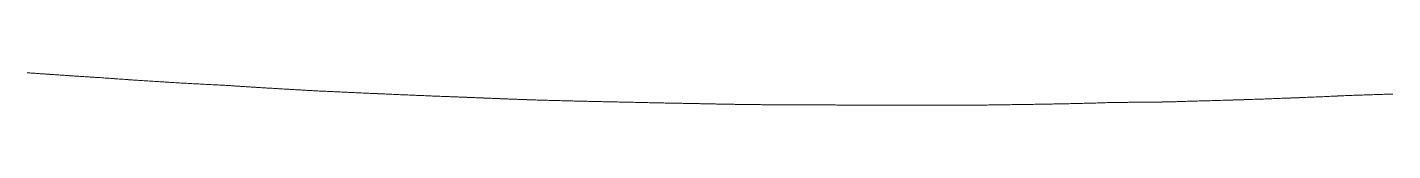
# Model space of a CAD drawing. Header units: millimetres. Extents: x 8533 to 164433, y 5768 to 115327.
# Drawn here: x 57079.81 to 57113.38, y 107637.55 to 107638.34 of the extents above; entities that cross this region are included whole.
import ezdxf

# ---------------------------------------------------------------- set-up
doc = ezdxf.new("R2010")
doc.units = ezdxf.units.MM
doc.header["$LTSCALE"] = 250
doc.layers.add('06_G-ENP_심볼', color=3, linetype='Continuous')
doc.layers.add('G-ENP', color=1, linetype='Continuous')

# ---------------------------------------------------------------- blocks, each defined once
blk = doc.blocks.new('zw$82BC')
at = {"layer": 'G-ENP', "color": 8, "lineweight": 0}
for p, q in [((17.35589455130106, 90.44380846220895), (17.35435707387053, 90.44383953518434)), ((17.41350687606241, 90.4433439566057), (17.41497916204163, 90.4433439566057)), ((17.41503441819681, 90.4433439566057), (17.41356213883917, 90.4433439566057)), ((17.41497916204163, 90.4433439566057), (17.41645119855305, 90.4433439566057)), ((17.41650644238912, 90.4433439566057), (17.41503441819681, 90.4433439566057)), ((17.41645119855305, 90.4433439566057), (17.41792283379949, 90.4433439566057)), ((17.41797805961905, 90.4433439566057), (17.41650644238912, 90.4433439566057)), ((17.41792283379949, 90.4433439566057), (17.41939391598403, 90.4433439566057)), ((17.41944911808964, 90.4433439566057), (17.41797805961905, 90.4433439566057)), ((17.41939391598403, 90.4433439566057), (17.42086429330972, 90.4433439566057)), ((17.42091946600381, 90.4433439566057), (17.41944911808964, 90.4433439566057)), ((17.42086429330972, 90.4433439566057), (17.42233381397956, 90.4433439566057)), ((17.42238895156471, 90.4433439566057), (17.42091946600381, 90.4433439566057)), ((17.42233381397956, 90.4433439566057), (17.42380232619662, 90.4433439566057)), ((17.4238574229753, 90.4433439566057), (17.42238895156471, 90.4433439566057)), ((17.42380232619662, 90.4433439566057), (17.42526967816396, 90.4433439566057)), ((17.42532472843875, 90.4433439566057), (17.4238574229753, 90.4433439566057)), ((17.42526967816396, 90.4433439566057), (17.42673571808452, 90.4433439566057)), ((17.42679071615784, 90.4433439566057), (17.42532472843875, 90.4433439566057)), ((17.42673571808452, 90.4433439566057), (17.42820029416124, 90.4433439566057)), ((17.42825523433579, 90.4433439566057), (17.42679071615784, 90.4433439566057)), ((17.42820029416124, 90.4433439566057), (17.42966325459737, 90.4433439566057)), ((17.42971813117556, 90.4433439566057), (17.42825523433579, 90.4433439566057)), ((17.42966325459737, 90.4433439566057), (17.43112444759585, 90.4433439566057)), ((17.43117925488026, 90.4433439566057), (17.42971813117556, 90.4433439566057)), ((17.43112444759585, 90.4433439566057), (17.43258372135962, 90.4433439566057)), ((17.43263845365279, 90.4433439566057), (17.43117925488026, 90.4433439566057)), ((17.43258372135962, 90.4433439566057), (17.4340409240918, 90.4433439566057)), ((17.43409557569619, 90.4433439566057), (17.43263845365279, 90.4433439566057)), ((17.4340409240918, 90.4433439566057), (17.4354959039954, 90.4433439566057)), ((17.4355504692136, 90.4433439566057), (17.43409557569619, 90.4433439566057)), ((17.4354959039954, 90.4433439566057), (17.43694850927342, 90.4433439566057)), ((17.437002982408, 90.4433439566057), (17.4355504692136, 90.4433439566057)), ((17.43694850927342, 90.4433439566057), (17.43839858812903, 90.4433439566057)), ((17.43845296348231, 90.4433439566057), (17.437002982408, 90.4433439566057))]:
    blk.add_line(p, q, dxfattribs=at)
for centre, radius, start, end in [((17.32790265724095, 92.97321006423084), 2.526366826520539, 265.8734442989413, 265.9106508739929), ((17.32751821390526, 92.96785630452683), 2.520999281585157, 265.8748032429369, 265.9120878479853), ((17.31823210367061, 92.83794641424896), 2.39075792337339, 265.9106510647786, 265.9499358372814), ((17.31789105814165, 92.83315217320268), 2.38595156733609, 265.9120880410235, 265.9514507837101), ((17.30963449440709, 92.71651985402309), 2.269027366760316, 265.9499361150973, 265.9912969768941), ((17.30933058588455, 92.71220471886329), 2.264701543020841, 265.9514510626421, 265.9928897922928), ((17.30195704041036, 92.6069664823903), 2.15920530824752, 265.9912973387533, 266.0347314218005), ((17.30168505067424, 92.60306330772147), 2.155292668450798, 265.992890159891, 266.0364019961811), ((17.29507452384861, 92.50767725501635), 2.059677826079304, 266.0347318682153, 266.0802355452283), ((17.29483026409697, 92.504132310106), 2.056124476028999, 266.0364024451683, 266.0819837153724), ((17.2888833967594, 92.41732212655063), 1.969110838193556, 266.0802360783512, 266.1278049449281), ((17.28866328658559, 92.41408934702179), 1.96587057410445, 266.0819842532025, 266.1296305401809), ((17.28329716701377, 92.3347904424902), 1.886390315730172, 266.1278055638339, 266.1774344654419), ((17.28309826484765, 92.33183209394684), 1.883425288306062, 266.1296311589417, 266.1793372742149), ((17.27824314134013, 92.25914927865784), 1.810580495512609, 266.1774351655302, 266.2291181750185), ((17.27806296779205, 92.25643359078714), 1.807858837448786, 266.1793379772133, 266.2310979568863), ((17.27365974158774, 92.18960883057667), 1.740889165545228, 266.2291189637335, 266.2828493734647), ((17.27349614205959, 92.18710810643512), 1.738383095798105, 266.2310987462131, 266.2849058668108), ((17.26949436427647, 92.1254946284713), 1.676639797612508, 266.2828502463557, 266.3386206070229), ((17.26934554359765, 92.12318592025298), 1.674326297923927, 266.2849067406585, 266.3407535134175), ((17.2657019527506, 92.06622959504949), 1.617253548600925, 266.3386215630862, 266.3964236391207), ((17.26556634454222, 92.06409284657957), 1.615112501375544, 266.3407544740344, 266.398632634385), ((17.26224356849197, 92.01131530348829), 1.562230463996801, 266.3964246854716, 266.4562494803095), ((17.26211979044548, 92.00933274540625), 1.560244045814471, 266.3986336798654, 266.4585342185432), ((17.25908540221509, 91.96031930579818), 1.511136767764886, 266.4562506108005, 266.5180883819298), ((17.2589723014395, 91.95847628457881), 1.50929027956573, 266.4585353449981, 266.5204484753728), ((17.15806010258264, 90.30284093765698), 0.1494176456425717, 85.71304427652287, 86.45118468560423), ((17.15794743534254, 90.30116675095223), 0.1510956850909731, 85.6865272193418, 86.42462857160734), ((17.31049098676154, 92.36621462221558), 1.919578856492879, 265.7797930377101, 265.8455165636477), ((17.31018162211389, 92.3619878400574), 1.915340768253175, 265.7821922174338, 265.8480563696125), ((17.30276636698729, 92.25986974227254), 1.812953797333422, 265.8455188476862, 265.9149794789994), ((17.30249625776248, 92.25611845160404), 1.809192794948542, 265.8480586728828, 265.9176591534596), ((17.29600993666703, 92.16526704969925), 1.718110142865767, 265.9149822950437, 265.9881569594343), ((17.29577323873805, 92.16192159112495), 1.714756321544853, 265.9176619892872, 265.9909755399455), ((17.29008025734659, 92.08072119097955), 1.63335659825856, 265.9881603053636, 266.0650211535998), ((17.2898721982523, 92.0777247333117), 1.630352926207818, 265.99097890875, 266.0679775038105), ((17.28486163150593, 92.00485574198234), 1.557311871898303, 266.0650250311283, 266.1455394547024), ((17.28467828532094, 92.00216161073195), 1.554611509363879, 266.0679814033946, 266.148632259947), ((17.28025847901394, 91.93653576514362), 1.488836998783509, 266.1455438623823, 266.2296745277795), ((17.28009659038072, 91.93410534596774), 1.486401194145644, 266.1486366857879, 266.2329022947189), ((17.27619114169484, 91.87481755171382), 1.426984908262471, 266.2296794560733, 266.317384340168), ((17.27604799296871, 91.8726187163536), 1.424781418405225, 266.2329072425193, 266.3207453994574), ((17.27259267799379, 91.81891019088539), 1.370961860007432, 266.3173897841261, 266.4086222257995), ((17.27246596239651, 91.81691570147143), 1.368963349556847, 266.3207508605942, 266.4121147386963), ((17.26940638955797, 91.7681458660623), 1.320097637721838, 266.4086281745338, 266.5033369560466), ((17.26929415851221, 91.76633283970062), 1.31828114119152, 266.4121207032813, 266.5069589086238), ((17.26658393285221, 91.72195730605966), 1.27382292176427, 266.5033433972503, 266.6014728176025), ((17.26648451530157, 91.7203061886828), 1.272168814218501, 266.5069653692188, 266.6052220313146), ((17.26408380451194, 91.67985958911777), 1.231651030492763, 266.6014797400128, 266.7029697163829), ((17.26399575046254, 91.67835343786953), 1.230142307687488, 266.6052289729482, 266.7068438581043), ((17.26187014852856, 91.64143583138286), 1.193163559398155, 266.7029771098556, 266.8077633004763), ((17.26179221475151, 91.64006026342201), 1.191785785701365, 266.7068512676508, 266.811759869043), ((17.25991181647937, 91.60632598160737), 1.157999136814398, 266.8077711428813, 266.9157850702172), ((17.25984291473721, 91.60506846103715), 1.156739730222059, 266.8117677284253, 266.9199014157402), ((17.25818160684982, 91.5742177730001), 1.12584434424315, 266.9157933474847, 267.0269625208617), ((17.25812078088167, 91.57306734219469), 1.124692306734985, 266.9199097095577, 267.0311958501586), ((17.25665561443135, 91.54483876228011), 1.096425728984744, 267.0269712180299, 267.1412193177441), ((17.25660202692821, 91.5437859371309), 1.095371541123328, 267.0312045595616, 267.1455666890693), ((17.25531275217459, 91.51795081157542), 1.069504265946769, 267.1412284086761, 267.2584754288987), ((17.25526566126111, 91.5169872644525), 1.06853956895408, 267.1455757929176, 267.2629337686481), ((17.2541343179703, 91.49334483922291), 1.044870090852874, 267.2584848928601, 267.3786473172515), ((17.25409306359167, 91.49246323846188), 1.04398752553502, 267.2629432478216, 267.3832134242077), ((17.20271828459677, 90.36839342566213), 0.08125574151883656, 86.10147654844762, 87.44050967613386), ((17.20277456503693, 90.36937380636118), 0.08027377069444512, 86.05011180977877, 87.39064364522426), ((17.28945846048835, 91.62272121371984), 1.176067672480362, 266.0401773443783, 266.1198446853859), ((17.28961214481832, 91.62496487453564), 1.178316590424085, 266.0432446944312, 266.1227518633013), ((17.29377907033758, 91.68642588120008), 1.23991868913794, 266.119852625491, 266.1952177193235), ((17.29395094961497, 91.68898592108769), 1.242484492280469, 266.1227597952508, 266.1979620147315), ((17.29862901747897, 91.75935589917202), 1.313009793306934, 266.1952252698377, 266.2662180381386), ((17.29882273138146, 91.76229729664954), 1.315957562478512, 266.1979695560235, 266.2687968957992), ((17.30411892285544, 91.84348320180487), 1.397316033344643, 266.2662251814302, 266.3327791954883), ((17.30433923085509, 91.8468907090284), 1.400730654815138, 266.2688040271308, 266.3351901900834), ((17.31039387351423, 91.9413903581713), 1.495424067029414, 266.3327859175437, 266.3948385059613), ((17.31064704007697, 91.94537546404717), 1.499417206220382, 266.3351968949601, 266.3970793680635), ((17.3176477248182, 92.05652432867407), 1.61078632048536, 266.3948447931105, 266.4523372135214), ((17.31794226990105, 92.06123838957757), 1.615509574146185, 266.397085634945, 266.4544058043243), ((17.32614550038564, 92.1935933044079), 1.74811845910667, 266.4523430510331, 266.5052205761998), ((17.32649315372352, 92.19924465891245), 1.753780496576892, 266.4544116250626, 266.5071149265986), ((17.33625900586203, 92.35919822710702), 1.914031910686586, 266.5052259497588, 266.5534380156392), ((17.33667647492059, 92.36608342671008), 1.920929754639299, 266.5071202791138, 266.5551563108958), ((17.34852658862549, 92.56289196915361), 2.118094729778591, 266.5534429148545, 266.5969432111509), ((17.34903850906598, 92.57144806824596), 2.126666129355447, 266.5551611870271, 266.5984837951956), ((17.36375777554549, 92.8190342637069), 2.374689476634385, 266.5969476215305, 266.6356942061032), ((17.3644020060117, 92.82993268322775), 2.385606920310941, 266.5984881875257, 266.6370555831885), ((17.38322847885247, 93.15025186766405), 2.70647888191786, 266.6356981186096, 266.6696534882379), ((17.38406613541379, 93.16457637320116), 2.720827858237148, 266.6370594814788, 266.6708343465725), ((17.40907265450382, 93.59438130733702), 3.151359630657689, 266.6696568938025, 266.6987880933233), ((17.41020953353252, 93.61400760580898), 3.17101882894683, 266.6708377385419, 266.6997872835614), ((17.44514926798793, 94.2198367008811), 3.777854619746848, 266.6987909865142, 266.7230696549606), ((17.44678508802521, 94.24830543691127), 3.806370314132443, 266.6997901547165, 266.7238862097726), ((17.49922511954601, 95.16430300163921), 4.723867722715968, 266.7230720280705, 266.7424744893711), ((17.50178773839157, 95.20919872015486), 4.768836517866289, 266.7238885593469, 266.7431075976976), ((17.58959811712391, 96.75214094285599), 6.314275408266687, 266.7424763319428, 266.756983621235), ((17.59419114457451, 96.83302679378403), 6.395291559415416, 266.7431094212833, 266.757432673397), ((17.77209395975616, 99.97293425602442), 9.540234846748259, 266.7569849351746, 266.7665828488813), ((17.78264792989297, 100.1594837797452), 9.72708267522422, 266.7574339644229, 266.7668473999775), ((18.33749414802146, 109.9811270093015), 19.56438566163719, 266.7665836226665, 266.7712627702605), ((18.38281423106459, 110.7839451364967), 20.36848195869102, 266.7668481593832, 266.7713425603476), ((17.24471325615146, 90.6141607232151), 0.1666139960712167, 266.8588332277289, 267.5226571263687), ((17.24482216883264, 90.61631942475964), 0.168775528645334, 266.8824287544616, 267.5454724823738), ((16.88919180025069, 82.67455743901598), 7.780945308661873, 87.41802281995575, 87.43425529937934), ((16.88505906604537, 82.58263290012263), 7.872962699881526, 87.41751176472005, 87.43355496867484), ((16.73119256989254, 79.17081679292329), 11.28824658911609, 87.40682766550908, 87.4180244243056), ((16.72244154906794, 78.97719334062515), 11.48206769613988, 87.40650533596319, 87.4175133560485), ((16.31514776002446, 69.9846324091452), 20.48384753829745, 87.40065493534799, 87.40682894199864), ((16.28593681454954, 69.34045774176957), 21.12868416957278, 87.40052089976236, 87.40650660209207), ((12.30285735600496, -18.39519667777753), 108.954705247036, 87.3994945733856, 87.40065589027871), ((11.34821379841624, -39.41851333081755), 129.9996853468922, 87.39954851233996, 87.40052184614565), ((18.74033037400115, 123.3413846584893), 32.92799118825745, 267.3994952101833, 267.4033394276278), ((18.67082669649348, 121.8099163511762), 31.39494652596999, 267.3995491394677, 267.403581127607), ((17.89706608793257, 104.7473499668453), 14.31484473822863, 267.4033397402583, 267.41218521986), ((17.88362292005105, 104.4504016908318), 14.01759232493118, 267.4035814347602, 267.4126145771073), ((17.66375347141424, 99.58518100943405), 9.147405999173545, 267.4121852130787, 267.4260305448033), ((17.65824787570968, 99.46302721265022), 9.025128194240983, 267.4126145617656, 267.4266475653084), ((17.55477538496923, 97.16099315137552), 6.720769851234693, 267.4260302230303, 267.4448768696985), ((17.55180985970954, 97.09477401694141), 6.65448434704774, 267.4266472317981, 267.4456816602472), ((17.49190370308044, 95.75209935893713), 5.310473936628425, 267.4448762270944, 267.4687285217882), ((17.49006106319207, 95.71060641982052), 5.268940103513528, 267.4456810085551, 267.469721302187), ((17.45115966031473, 94.83044914099986), 4.387923557925625, 267.4687275634958, 267.4975926804322), ((17.44991000840976, 94.8020130244015), 4.359459996309849, 267.4697203304843, 267.4987737801189), ((17.42273611664798, 94.18006812081035), 3.736921738222081, 267.4975914052388, 267.531479404698), ((17.42183739271435, 94.15935811441227), 3.716192240950331, 267.4987724909087, 267.5328492463934), ((17.40187634535535, 93.69619836220556), 3.252602552817901, 267.5314778061344, 267.5704016006205), ((17.40120226511944, 93.68043314301883), 3.236822929547308, 267.5328476404706, 267.5719607328136), ((17.38599378274974, 93.32187155450328), 2.877938950689955, 267.5703996861357, 267.6143750602938), ((17.38547215788573, 93.30946109302255), 2.865517532128914, 267.571958806035, 267.6161241307154), ((17.3735612126837, 93.02344749971218), 2.579256033072567, 267.614372825559, 267.6634184615644), ((17.37314780716436, 93.0134173434472), 2.569217361215558, 267.6161218821877, 267.6653582273362), ((17.36361895199299, 92.77978396284448), 2.335389742358733, 267.6634159042728, 267.7175533740743), ((17.36328514989778, 92.77150363870197), 2.327102693027244, 267.6653556565795, 267.7196846999361), ((17.35553364760888, 92.57692494269605), 2.132369659109456, 267.7175504934565, 267.7768042861071), ((17.35526010849942, 92.56996819158923), 2.12540753261837, 267.7196818044845, 267.7791281513952), ((17.34887049954439, 92.40528690892273), 1.960602339226748, 267.7768010757081, 267.841198621941), ((17.34864371484305, 92.39935597718795), 1.954667073535283, 267.7791249255911, 267.8437161079598), ((17.43598889311097, 94.74808802546005), 4.305022531027534, 267.8571037866903, 267.8815858057872), ((17.47162131483488, 95.70657229870886), 5.264168909373879, 267.860528979688, 267.8802895953225), ((17.21525202595969, 88.79333047729125), 1.653824907432825, 87.81110133933744, 87.86533363001266), ((17.21484456533445, 88.78254134349919), 1.664621732128586, 87.8092471086993, 87.8631299992712), ((17.20210617061743, 88.44939317235566), 1.998013348899229, 87.76616414346988, 87.81110551597621), ((17.20150103535515, 88.43372804347314), 2.013690161046664, 87.7646579006277, 87.80925128170507), ((17.18180207825488, 87.9288718498371), 2.518930524046163, 87.73048117632659, 87.76616807207361), ((17.18082690270968, 87.90407780851592), 2.543743734896344, 87.7293215987129, 87.7646618226711), ((17.14690843017105, 87.04840963884453), 3.400083899834102, 87.7040182358714, 87.73048485603104), ((17.1451117069749, 87.00334646808551), 3.445182874738772, 87.7032040852003, 87.7293252710344), ((17.07425824871298, 85.23640119212615), 5.213548170186421, 87.68674337618118, 87.70402166537231), ((17.0699873478729, 85.13029320674116), 5.319742073367402, 87.68627348953363, 87.70320750526932), ((16.83645711368406, 79.34962124486367), 11.10512924213245, 87.67862686400862, 87.6867465521442), ((16.81662175879576, 78.85948987626273), 11.59566180925214, 87.67850017657163, 87.68627665885391), ((20.90070791053547, 179.608060896456), 89.23565437007431, 267.6786297949554, 267.6796412258689), ((19.98723999289798, 157.0691945360399), 66.67828483301187, 267.6785030980138, 267.6798567447266), ((17.64934777858805, 99.36730797627297), 8.929055812387361, 267.6796439075941, 267.6897611843764), ((17.63758840458202, 99.07643787951542), 8.637948107512583, 267.6798594180752, 267.6903180060407), ((17.4792426240157, 95.1508549245392), 4.709172863644927, 267.6897636232014, 267.7089636574435), ((17.47595508357979, 95.06901219589435), 4.627264133399977, 267.6903204353077, 267.70986095824), ((17.41898803710525, 93.64477392082915), 3.201887023142244, 267.7089658581027, 267.7372277433657), ((17.41748118945726, 93.60686690251646), 3.163950067575064, 267.7098631513626, 267.7384647767314), ((17.38841870072288, 92.87113066534675), 2.427640052802478, 267.7372297100012, 267.774534662638), ((17.3875654442589, 92.84935007754711), 2.405842758599364, 267.7384667371202, 267.7761107679457), ((17.37010989383766, 92.39999936907384), 1.956153138098238, 267.7745363988853, 267.8208677435906), ((17.36956695758506, 92.3858755371586), 1.942018874877475, 267.7761125002995, 267.8227823346135), ((17.35804266451295, 92.0828706458139), 1.638794909687469, 267.8208692534424, 267.8762123711022), ((17.35767099461545, 92.07297254240166), 1.628889831090667, 267.8227838367715, 267.8784649423195), ((17.34958390264684, 91.85477460536197), 1.410542079864544, 267.8762136612992, 267.9405559301962), ((17.34931665258178, 91.84745283744957), 1.403215436547324, 267.8784662236889, 267.9431460421992), ((17.34339909613932, 91.68278190290988), 1.238438211435314, 267.9405570087339, 268.0138877766524), ((17.34320016856101, 91.67714573402566), 1.232798533473062, 267.9431471148951, 268.0168150673289), ((17.33873970078146, 91.54842102315536), 1.10399656620018, 268.013888651901, 268.0961991550901), ((17.33858790489747, 91.5439474929745), 1.099520461776253, 268.0168159345715, 268.0994633372038), ((17.33515334269539, 91.44052797269353), 0.99604392703714, 268.0961998307918, 268.1874831538728), ((17.33503543478902, 91.43689024353358), 0.9924042879194357, 268.0994640015437, 268.1910839987535), ((17.32528578669117, 91.13658133716166), 0.6919373065548362, 268.2081063061777, 268.3702231701851), ((17.32567193737312, 91.14942697164764), 0.7047887569557861, 268.2142271021896, 268.3753144117564), ((17.36118969375225, 92.37545303118299), 1.931329097448261, 268.3508074985122, 268.416650418652), ((17.3613630520904, 92.38160153354659), 1.937480042927108, 268.353378615066, 268.4190140707707), ((17.36609727023337, 92.55299039528819), 2.10893427744119, 268.4166465652137, 268.4769790061051), ((17.36629421070138, 92.56025887440364), 2.116205423797688, 268.419010232356, 268.4791365104473), ((17.37172209884842, 92.76454048437733), 2.32055913158303, 268.4769756437698, 268.5318301068798), ((17.37195002230551, 92.77327616992852), 2.329297789680691, 268.4791331641449, 268.5337825922991), ((17.37830113002174, 93.02122794133714), 2.577330886672345, 268.5318272296154, 268.5812318014533), ((17.37857082015297, 93.03193738154232), 2.588043721740839, 268.5337797361544, 268.5829802412408), ((17.38618707895462, 93.33962548168438), 2.895826070136307, 268.5812294073488, 268.6252078188874), ((17.38651491886846, 93.35307871418183), 2.909283296254713, 268.5829778663409, 268.6267530192895), ((17.39592926525081, 93.74555790143899), 3.301875376996518, 268.6252059070715, 268.6637775327247), ((17.39634141631718, 93.76298511291105), 3.319307461117257, 268.626751123184, 268.6651201363887), ((17.40843291021379, 94.28159940645867), 3.838062691506167, 268.6637761010308, 268.6969559952136), ((17.40897387911669, 94.30509410404431), 3.861563615885374, 268.6651187211677, 268.6980964827059), ((17.4253035879786, 95.02328396872804), 4.579939102828796, 268.6969550444441, 268.7247539396196), ((17.42605563690741, 95.05671652477798), 4.613380115969532, 268.6980955488388, 268.7256926278829), ((17.44968747928432, 96.1186495801586), 5.675576085072433, 268.7247534688827, 268.7471777795049), ((17.45082115526294, 96.17004532458765), 5.726984330843513, 268.7256921723996, 268.7479148292624), ((17.48870340881884, 97.90269512722068), 7.460048207788168, 268.7471777911803, 268.7642296113426), ((17.49063816482716, 97.99179329261801), 7.549167376882887, 268.74791485333, 268.7647650141446), ((17.56260784788385, 101.3287047149463), 10.88685482055479, 268.7642301051495, 268.7759071959871), ((17.56671083855589, 101.5198454405282), 11.07803957775131, 268.7647655200757, 268.776240784506), ((17.76106909014318, 110.6166289134712), 20.17689910366904, 268.775908172638, 268.782203939307), ((17.77531723389008, 111.2852216422029), 20.84564363342477, 268.7762417749496, 268.7823353765078), ((20.31776622794287, 230.8880819121979), 140.4755238118484, 268.7822054041171, 268.7831088651579), ((21.18068937139942, 271.4971062610339), 181.0937154861386, 268.7823368605704, 268.7830376552782), ((16.73669753780617, 62.303301221558), 28.14728702190168, 88.77860658404919, 88.78311082396648), ((16.76258976641891, 63.51988551860791), 26.93042722778612, 88.77833206428465, 88.78303963329294), ((17.06489685296732, 77.69683085758345), 12.7502590799362, 88.76867724667653, 88.77860904184493), ((17.07040669739997, 77.9541738750093), 12.49285708531609, 88.76819858621087, 88.77833454053838), ((17.16223038603893, 82.22522742361139), 8.220816589311841, 88.75329649960796, 88.76868020869894), ((17.16457960916348, 82.33382045881109), 8.112198146718299, 88.75261268993675, 88.768201568906), ((17.20940713917715, 84.39300927883284), 6.052521448454883, 88.73243540938013, 88.75329997154289), ((17.2107154116871, 84.45260758881659), 5.992908781258435, 88.73154528253009, 88.75261618416069), ((17.35056405281468, 90.77567609474863), 0.3317060732708843, 268.7446939344179, 269.05473436617), ((17.35050193610648, 90.772507593809), 0.3285369995747634, 268.7578343263545, 269.0664711126763), ((17.31912928544263, 88.89265986069796), 1.551572533553043, 88.98465841912675, 89.04122252330646), ((17.31895936572853, 88.88280806689602), 1.561425792201859, 88.98271943782227, 89.03892882730437), ((17.44817616107737, 91.43376645818387), 0.9901499643445608, 271.4706484964037, 271.6074901544288), ((17.44826889612126, 91.43032071669035), 0.9867029760113424, 271.4755522372167, 271.6128771210956), ((17.45052500859289, 91.35005971019547), 0.9064102680029655, 271.6075056382704, 271.7571560212886), ((17.45060864539859, 91.34721680061409), 0.9035661292235416, 271.612892677668, 271.7630210429447), ((17.45265842250508, 91.28050877511419), 0.8368266203152024, 271.7571734128076, 271.9194846535689), ((17.45273494021048, 91.27812866264799), 0.8344452789887584, 271.7630385064059, 271.9258218487619), ((17.48391238418567, 90.34804507950918), 0.09616070749172861, 90.92943546109618, 91.92156787874428), ((17.48382692522905, 90.35149888296195), 0.09270600250993921, 90.88031708763788, 91.88532211392892), ((17.49009256677819, 89.96524655038587), 0.4790091218480547, 90.76634503126023, 90.92584652526833), ((17.49014337613558, 89.96179388151677), 0.4824621634457854, 90.76095070400703, 90.91931038266372), ((17.4916024303745, 89.85236763453798), 0.591898135180087, 90.63726774291047, 90.76634411326901), ((17.49166692155485, 89.84708456788377), 0.597181594340567, 90.63301553675451, 90.76094979467616), ((17.49363312784119, 89.66979753473333), 0.7744795281939013, 90.53862241594794, 90.63726717609875), ((17.49372593532497, 89.66072510332702), 0.7835524331742404, 90.53551250925314, 90.63301497831316), ((17.49688162309856, 89.32424942877844), 1.120042903351743, 90.47041283922029, 90.53862208513121), ((17.49704918631637, 89.30517211114523), 1.139120955749814, 90.46844534226004, 90.53551219022052), ((17.50429173953314, 88.4217247333537), 2.022598018387378, 90.43264110436478, 90.47041266772061), ((17.50478809894612, 88.35864226461445), 2.08568243877257, 90.43181607444203, 90.46844517627777), ((17.56768777397805, 80.02618205872699), 10.41838004620721, 90.425308185488, 90.4326410391991), ((17.58207894630267, 78.10345144027923), 12.34116452001161, 90.42562563785667, 90.43181601431165), ((17.46580967829745, 93.75053025566172), 3.306346274455295, 270.4253082054598, 270.4484142356092), ((17.46699859966618, 93.5947569704793), 3.150568453293537, 270.4256256640753, 270.4498741598472), ((17.48051944122064, 91.87103976874732), 1.426798225714024, 270.4484143509587, 270.501958674424), ((17.48076716017171, 91.8412346838843), 1.396992112541931, 270.4498742816911, 270.5045610388048), ((17.4850495701523, 91.35396363995261), 0.909702252960929, 270.5019589165959, 270.5859399829163), ((17.48516580024831, 91.34175652256567), 0.8974945833500968, 270.5045612870405, 270.589684704081), ((17.48752398686658, 91.1120122640981), 0.6677382246096997, 270.5859404216355, 270.7003552305766), ((17.48759831298061, 91.10541312141032), 0.6611386644738066, 270.5896851524032, 270.7052421611907), ((17.48923844645647, 90.9717594467707), 0.5274749288408213, 270.7003559661281, 270.8451994094719), ((17.48929428213093, 90.96763440245996), 0.5233495077633873, 270.7052429149112, 270.851228308362), ((17.49058867170864, 90.88023417935744), 0.4359397023796087, 270.8452005683793, 271.0204644201987), ((17.490634748414, 90.87741428088816), 0.4331194285974581, 270.8512294896874, 271.0276349117199), ((17.49173612763822, 90.81581441476555), 0.3715097192569387, 271.0204661631967, 271.2261378771159), ((17.49177642751143, 90.8137661579375), 0.3694610671175912, 271.0276366809898, 271.2344493902806), ((17.49275895507942, 90.76802569372603), 0.3237100536245476, 271.2261403849002, 271.4622016272287), ((17.49279554806431, 90.76647131304588), 0.3221552433743461, 271.2344519392503, 271.4716533456335), ((17.49369950949985, 90.7311777659624), 0.2868501238485988, 271.462205116167, 271.7286299985697), ((17.49373357520524, 90.72995851077906), 0.2856303939661534, 271.4716568845824, 271.7392207930128), ((17.49458267152387, 90.70191336588158), 0.2575724004526007, 271.7286347245108, 272.0253878436507), ((17.49461492802381, 90.70093199991157), 0.2565905056066943, 271.7392255686186, 272.0371161825124), ((17.49542394265042, 90.67812401509678), 0.2337681792330318, 272.0253940708678, 272.3524283281805), ((17.49545484842447, 90.67731769630188), 0.2329612694521229, 272.0371224726985, 272.3652921837071), ((17.5102168643008, 90.30011315954914), 0.1445331717907431, 91.17128640734958, 92.06089579923899), ((17.51027305422771, 90.29870939927423), 0.1459383141840493, 91.14326033158189, 92.04345856109298), ((17.44413245761292, 92.9126647851188), 2.468855918571664, 271.4652430332359, 271.5263673889557), ((17.44417570012014, 92.91101005714523), 2.467200625751267, 271.4675178165316, 271.528682559996), ((17.44528302012891, 92.8694847798356), 2.425660587222559, 271.5263681191412, 271.5885653065975), ((17.44532614071501, 92.86790004813417), 2.424075269051338, 271.5286832899484, 271.5909206144837), ((17.44643022339257, 92.82811734402708), 2.384277247329578, 271.5885660662516, 271.6518294128007), ((17.4464732117457, 92.82659864794289), 2.382757943028167, 271.5909213746469, 271.6542246063249), ((17.44757355846208, 92.78846919955458), 2.344612621084119, 271.6518302006501, 271.7161527713498), ((17.44761638634471, 92.78701349629785), 2.343156288025831, 271.6542253968471, 271.7185875821071), ((17.44871251191775, 92.75045417119122), 2.306580534677484, 271.7161535891564, 271.7815281698817), ((17.4487551686196, 92.74905806081), 2.30518377285843, 271.7185884022471, 271.7840023242156), ((17.44984660562672, 92.71399122392103), 2.27009995501972, 271.7815290184441, 271.8479481378534), ((17.44988907429077, 92.71265175231571), 2.268759810412625, 271.7840031731774, 271.8504613516782), ((17.45097536399818, 92.67900505474637), 2.235095582021765, 271.8479490155926, 271.9154049380899), ((17.45101761967443, 92.67771972671318), 2.233809559664222, 271.8504622286871, 271.9179569114494), ((17.45209831749476, 92.64542546030532), 2.201497216177914, 271.9154058442391, 271.9838905676704), ((17.45214034915212, 92.64419153502968), 2.200262575313198, 271.9179578182972, 271.9864809991279), ((17.45321501804337, 92.61318644169455), 2.169238863134077, 271.9838915025667, 272.0533967714861), ((17.45325680291621, 92.61200170589586), 2.16805339077413, 271.9864819344828, 272.0560253428681), ((17.45432501182843, 92.58222662312784), 2.138259152808052, 272.0533977361118, 272.1239150312297), ((17.45436654134143, 92.5810886159257), 2.137120388157681, 272.0560263077496, 272.1265814221064), ((17.45542787815306, 92.55248780095968), 2.108499887728442, 272.1239160231515, 272.1954365872252), ((17.45546912410886, 92.55139475207159), 2.10740606098463, 272.126582414408, 272.1981404572604), ((17.45652316764263, 92.5239163255523), 2.079907426029282, 272.1954376032277, 272.2679524120072), ((17.45656411730927, 92.52286617017575), 2.078856472632131, 272.198141479098, 272.2706934199077), ((17.45761045835253, 92.49646126341446), 2.052430842579363, 272.2679534570427, 272.341453241993), ((17.45765111308579, 92.495451721005), 2.05142048197842, 272.2706944670443, 272.3442310434337), ((17.45868933931645, 92.47007462093626), 2.026022152997967, 272.341454317123, 272.4159295739466), ((17.45872966437391, 92.46910443546733), 2.025051129918111, 272.3442321167527, 272.4187437983232), ((17.45975939114494, 92.44471158161173), 2.000636551277909, 272.4159306746841, 272.491371655304), ((17.45979937825412, 92.44377894185823), 1.999703054757866, 272.4187448995918, 272.4942219357712), ((17.46082020060625, 92.42032990242257), 1.976231805903366, 272.4913727836641, 272.5677695022349), ((17.46085983813187, 92.41943318887678), 1.975334216800654, 272.4942230602936, 272.5706554596523), ((17.46187136623679, 92.3968896064959), 1.952767952376956, 272.5677706540368, 272.6451128982606), ((17.46191062564311, 92.39602766652496), 1.9519051188463, 272.5706566107453, 272.6480341407899), ((17.61534547440336, 89.09583209308585), 1.351855530438875, 92.62324672760677, 92.6861536319966), ((17.60453149125563, 89.32991135923231), 1.117526599636945, 92.61668215730384, 92.68969528467247), ((17.56830162967886, 90.11722695105493), 0.3293779860741046, 92.40026518742987, 92.58027345172684), ((17.56837379495444, 90.1155653939656), 0.3310411088979655, 92.39397036958486, 92.57308949148947), ((17.57041493203396, 90.06681491008891), 0.3798343030342364, 92.24385535880664, 92.4002920266629), ((17.57050310575478, 90.06463773754098), 0.3820132596605485, 92.23844055352016, 92.39399710849679), ((17.57305839897681, 89.99935454657418), 0.4473464394467332, 92.11078554694241, 92.24387940816892), ((17.57317158489572, 89.9963741376244), 0.4503289961673164, 92.10624265143134, 92.23846449982983), ((17.57656236804998, 89.90429028215641), 0.5424752582585229, 92.00085204216799, 92.11080679844748), ((17.57671776559461, 89.89995690613074), 0.5468114190558118, 91.99717389446083, 92.10626380596779), ((17.58160088985819, 89.76007372202571), 0.6867798074519186, 91.91387627787942, 92.00087049346156), ((17.58183591242774, 89.75319116732862), 0.6936663730515615, 91.91105667773387, 91.99719224593957), ((17.58979653782775, 89.51481921742692), 0.9321712104626884, 91.84970485347748, 91.91389193542012), ((17.59021031541199, 89.50221729254378), 0.9447799259510687, 91.84773851825865, 91.91107223525233), ((17.60629591049606, 89.00392830829327), 1.443328476217326, 91.80820944849859, 91.8497177259021), ((17.6072595369359, 88.97373832486124), 1.473533833962443, 91.80709206426454, 91.84775129244883), ((17.66071156918487, 87.28027820231154), 3.167837319848269, 91.78928676603634, 91.80821955389017), ((17.66536362496863, 87.13211555331367), 3.316072983540689, 91.78901493007463, 91.80710206355776), ((17.03590175158548, 107.2810986789214), 16.84274005927169, 271.7892941145849, 271.7928583239651), ((17.13660464469008, 104.0608245234521), 13.62089172253556, 271.7890221695357, 271.7934295834065), ((17.4905777010916, 92.75539960557501), 2.309926711936767, 271.7928629397156, 271.8188703663661), ((17.49285847832137, 92.68307953016415), 2.237570681368977, 271.7934340912261, 271.8202831635521), ((17.52449366857839, 91.68737882996857), 1.241367555887104, 271.8188722701034, 271.8672935474222), ((17.52517493091558, 91.6662182021422), 1.220195964986265, 271.8202849752171, 271.8695472622909), ((17.53728045238729, 91.2951701751058), 0.8489505190635174, 271.8672927780298, 271.9381227687043), ((17.53761125423655, 91.28521942928211), 0.838994276822782, 271.8695463989579, 271.9412176799113), ((17.54418106184285, 91.0912497647887), 0.6449133848091049, 271.9381193666321, 272.0313768310012), ((17.5443811171706, 91.08548195810437), 0.639142110368184, 271.9412141837461, 272.0353141068441), ((17.54861931163539, 90.96612118001161), 0.5197061134964726, 272.0313708370813, 272.1470981516085), ((17.54875676222771, 90.96235728317919), 0.5159397084228735, 272.0353080139029, 272.1518798378848), ((17.55179545037716, 90.88140663886281), 0.4349320529629167, 272.1470896049275, 272.2853523601745), ((17.55189818059627, 90.87875519824672), 0.4322786235959321, 272.1518711961457, 272.2909813665462), ((17.3135985795147, 88.58058451750014), 1.863696881433958, 88.93752616890164, 88.98466385792274), ((17.31334231449638, 88.56646498324415), 1.877818740667682, 88.93594003309111, 88.98272484787087), ((17.30497523854997, 88.11559887320652), 2.328762480471869, 88.8997743795106, 88.93753075065867), ((17.30456085935641, 88.09365970289133), 2.350705563368189, 88.89853955271012, 88.93594458394463), ((17.29022715884288, 87.34765599989811), 3.096846956633277, 88.87136565131468, 88.89977811383115), ((17.2894739157277, 87.30895307495308), 3.135557210368, 88.8704808741868, 88.89854325421463), ((17.26042541269608, 85.83493690709446), 4.609859579781568, 88.85227020811719, 88.87136853862404), ((17.2587180637184, 85.74902761169722), 4.695785838917936, 88.85173451038308, 88.87048373139673), ((17.17285197042413, 81.46375484784215), 8.981918786027604, 88.84246585093086, 88.8522722549087), ((17.16619217543838, 81.1328025622168), 9.312938072432937, 88.842278547687, 88.85173652778627), ((13.99044514021212, -76.0381850355335), 166.5160064631378, 88.84193793596637, 88.84246706314444), ((17.55959303382527, 100.5233938062736), 10.08164340740306, 268.8419383126568, 268.850679355584), ((17.55182507300579, 100.1376107537204), 9.695782157012827, 268.8420989701677, 268.8511879165762), ((17.45551599792857, 95.33565325236248), 4.892858955906193, 268.8506788939192, 268.868690475533), ((17.45367046359094, 95.24290809051615), 4.800095434138455, 268.8511874235471, 268.8695470687692), ((17.42266583685365, 93.67215170090958), 3.229033080170208, 268.8686891843364, 268.8959791822128), ((17.42187163099011, 93.63142418962565), 3.188297826315416, 268.8695457460263, 268.8971842497388), ((17.40685019156389, 92.85145822130045), 2.40818722246676, 268.8959770589791, 268.9325608537789), ((17.40641850075208, 92.82866549054285), 2.385390404387336, 268.8971820964913, 268.9341151108316), ((17.39773148267888, 92.36205443339668), 1.91869849076164, 268.9325578955218, 268.9784583413443), ((17.39746629185869, 92.34749692688251), 1.90413856937891, 268.9341121246997, 268.9803628045769), ((17.3919302737814, 92.03670734050564), 1.593299681794417, 268.9784545484471, 269.033702035569), ((17.3917551392167, 92.02660194672308), 1.583192770908171, 268.9803589772773, 269.0359579859877), ((17.38801438044904, 91.80453341265212), 1.361092733156977, 269.0336974032247, 269.0983298309118), ((17.38789341512894, 91.7971037217037), 1.353662057930647, 269.0359533177505, 269.1009388371937), ((17.3852730525456, 91.63034550027703), 1.186883250934415, 269.0983243616134, 269.1723871922802), ((17.38518720873459, 91.62464828528681), 1.181185389645458, 269.1009333288647, 269.1753511124492), ((17.38331362726065, 91.49469555910383), 1.051219158825486, 269.1723808782353, 269.2559271796002), ((17.38325187358869, 91.49018435949279), 1.046707536963118, 269.1753447613482, 269.2592481424211), ((17.38190157251667, 91.38596025121245), 0.9424746827321591, 269.255920009113, 269.3490104730373), ((17.38185707535679, 91.38229619515158), 0.9388103568933612, 269.2592409432697, 269.3526909133694), ((17.37570271842863, 90.8750605813047), 0.4315377396129568, 269.4012934482513, 269.6654485953995), ((17.3757847513037, 90.88451943181457), 0.440996986913957, 269.4109402306732, 269.6730134238296), ((17.39493036048624, 93.6748375432237), 3.231380526530824, 269.6143930209865, 269.6545539677205), ((17.39502792457087, 93.69016201729727), 3.246705310862949, 269.6159918627235, 269.655962789593), ((17.39773913376884, 94.14071269524561), 3.697264145558993, 269.6545555413349, 269.6896467574227), ((17.39785425365575, 94.1608686023772), 3.717420381126988, 269.655964349423, 269.6908650173771), ((17.40112694002563, 94.76616316208413), 4.322723787502229, 269.6896480247933, 269.7196567431236), ((17.40126927798805, 94.79382846355998), 4.350389454826241, 269.6908662708608, 269.7206840148533), ((17.40544769806259, 95.64923853891253), 5.205809734684344, 269.7196577041581, 269.744573904444), ((17.40563565225234, 95.68950869484576), 5.246080328923128, 269.7206849623975, 269.7454098668675), ((17.41142039368096, 96.98900870636959), 6.545593215214323, 269.7445745581014, 269.7643909852106), ((17.41169376610254, 97.05290135531271), 6.609486448668258, 269.7454105095687, 269.765035414885), ((17.42076242626577, 99.26081934640365), 8.8174230631001, 269.7643913304959, 269.779103475378), ((17.42122564471636, 99.37723617215761), 8.933840810100117, 269.7650357520344, 269.7795562612712), ((17.43884161467049, 103.9501487767254), 13.50678734444306, 269.7791035134057, 269.788709631312), ((17.4398782291296, 104.2252283397829), 13.78186886037598, 269.7795562923486, 269.7889707587441), ((17.49536372844155, 119.2771900784991), 28.83393286523794, 269.7887093649489, 269.7932104513084), ((17.50003924047674, 120.5592123854804), 30.11596369762938, 269.7889704866359, 269.7932800152932), ((16.61057041319783, -125.8733977706287), 216.3182516691521, 89.79260969268334, 89.79320988194117), ((16.79959192445217, -73.57976393415899), 164.0242762138327, 89.79248788535524, 89.79327943840339), ((17.31100654164665, 67.63554256638571), 22.80804366677248, 89.78691383830993, 89.7926088204244), ((17.31372301180421, 68.375476277063), 22.06810497002686, 89.78660095846884, 89.79248700356005), ((17.35099640029826, 78.38825254488148), 12.05525932640569, 89.77613209707665, 89.7869126656536), ((17.35179496975771, 78.59748320964906), 11.84602713800959, 89.77562854505504, 89.78659977157898), ((17.36604950144165, 82.24091234089263), 8.20257012279028, 89.76027640345295, 89.77613062264615), ((17.36644248834121, 82.33792669921348), 8.105554968827542, 89.75958267005907, 89.77562705932299), ((17.37433243139226, 84.22063068049437), 6.222834455817583, 89.73936136297846, 89.76027462909134), ((17.3745761144864, 84.27635063027918), 6.167113973490691, 89.73847805676536, 89.75958088793372), ((17.37981238583127, 85.42531192710152), 5.018140745438226, 89.71340428145173, 89.73935929396684), ((17.37998503874725, 85.46140126315117), 4.982050996711847, 89.71233210188078, 89.73847597636738), ((17.38386241055038, 86.23501462277767), 4.208427920984131, 89.6824251040021, 89.71340192003508), ((17.38399577001765, 86.26025986928602), 4.18318232254759, 89.68116485439934, 89.71232972750785), ((17.38708367179085, 86.81620788970423), 3.627225727212649, 89.64644642433409, 89.68242245527773), ((17.38719301086276, 86.83483934803519), 3.608593948362481, 89.64499899837446, 89.68116218962444), ((17.38978090980324, 87.25333474796435), 3.190090547542614, 89.605493430291, 89.64644348687784), ((17.38987447000399, 87.26763726752239), 3.17578772228023, 89.60385982368648, 89.64499604818961), ((17.41345616139996, 90.69883296925116), 0.2554890176789325, 269.6164571247629, 270.0113732330485), ((17.41343773765244, 90.69339334957806), 0.2500494239175435, 269.6319554187695, 270.0285050177171), ((17.43782086665665, 90.5692499603598), 0.1259073291887362, 270.2629006465678, 271.2048601352624), ((17.43779968788745, 90.57166639962816), 0.1283241058891346, 270.2916840593638, 271.2316004080602), ((17.48698759656465, 87.61080769997335), 2.832944736498929, 90.89269231392062, 90.9408854106813), ((17.48744687206853, 87.58207858902324), 2.861677517461782, 90.89113627307462, 90.93884180747709), ((17.50324299009056, 86.56752037137085), 3.876358694542767, 90.85752871982228, 90.89268083450497), ((17.50407760240263, 86.51283843893009), 3.931046995127071, 90.85646417472024, 90.89112486191043), ((17.53769643932675, 84.26561547162356), 6.178521418514307, 90.83550317726721, 90.8575190529344), ((17.53978791343418, 84.12399551704237), 6.320156815073893, 90.83493339249772, 90.85645457550771), ((17.67263251032871, 75.01270021324717), 15.43242051683769, 90.82669450575109, 90.83549535425033), ((17.68602383228701, 74.08938100171292), 16.35583683265225, 90.82662210550978, 90.8349256361901), ((17.01276713406305, 120.7430849888441), 30.30272476596365, 270.8266885529212, 270.8311647407095), ((17.05678362981173, 117.7011673942635), 27.26048872993805, 270.8266162274015, 270.8315917284425), ((17.34191051232985, 98.05543740830535), 7.612689770349832, 270.8311606913854, 270.8489589250109), ((17.34496955277702, 97.84689561396254), 7.404125541976213, 270.8315877503146, 270.849886662105), ((17.39030994368757, 94.78923584522471), 4.346129629218747, 270.848956800023, 270.8801048922522), ((17.39135133358805, 94.72027097391918), 4.277156896575777, 270.8498846050236, 270.8815340781913), ((17.41037954675978, 93.48278641469932), 3.039526053727092, 270.8801047030308, 270.9246130806605), ((17.41091428369687, 93.44886728224117), 3.005602707313873, 270.8815339619978, 270.9265437690879), ((17.42171540969629, 92.78039007490105), 2.337038246038898, 270.9246148443127, 270.9824764023404), ((17.42205000750961, 92.7603098271864), 2.316955211670204, 270.9265456081354, 270.9849079837061), ((17.42922499842742, 92.34248373121324), 1.899067516691784, 270.9824801308397, 271.0536701394529), ((17.42946056526581, 92.32924515462372), 1.885826845289844, 270.9849117889705, 271.0566013422635), ((17.4347172654043, 92.04385387108539), 1.600387155173768, 271.053675840251, 271.1381518718545), ((17.43489664504683, 92.03449035840816), 1.591021925291098, 271.0566071198904, 271.1415807613732), ((17.43901429743188, 91.8275558154167), 1.384046420751714, 271.1381595457833, 271.2358614500586), ((17.43915869294581, 91.82059772413163), 1.377086832213801, 271.1415885121694, 271.2397854183079), ((17.44254317918735, 91.66396916070192), 1.220421708048646, 271.2358710911973, 271.3467209933978), ((17.44266426633318, 91.6586059638849), 1.215057145327207, 271.2397951382724, 271.3511367765719), ((17.44554751293556, 91.53616494384573), 1.092582184162504, 271.3467325969932, 271.4706349414096), ((17.44565223496711, 91.53191341025013), 1.088329361858087, 271.3511484558734, 271.4755386106917)]:
    blk.add_arc(centre, radius, start, end, dxfattribs=at)

msp = doc.modelspace()

# ---------------------------------------------------------------- block references
at = {"layer": '06_G-ENP_심볼', "color": 0, "xscale": 79.36842069133647, "yscale": 79.36842069133647, "zscale": 79.36842069133647}
msp.add_blockref('zw$82BC', (55718.94609826999, 100459.2019182342, -0.3242994333755119), dxfattribs=at)

doc.saveas('drawing.dxf')
